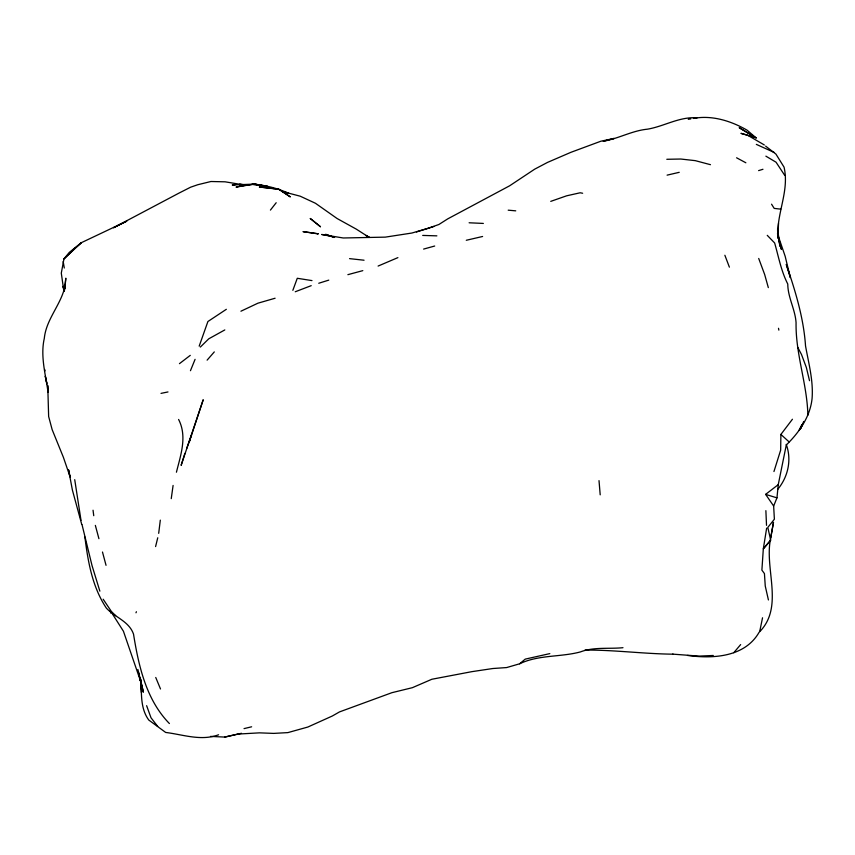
<?xml version="1.0" encoding="UTF-8"?>
<svg xmlns="http://www.w3.org/2000/svg" width="855" height="855" viewBox="0 0 855 855"><rect width="100%" height="100%" fill="white"/><g stroke="black" fill="none" stroke-linecap="round" stroke-linejoin="round"><path stroke-width="1.28" d="M141.93 686.394L141.919 688.724L140.092 678.165L143.341 691.941L140.092 678.165M792.435 419.239L780.893 434.436L780.658 450.125L773.946 471.543M778.531 223.379L777.858 238.171L777.58 229.674M770.686 537.966L773.486 522.32L770.227 540.563C764.936 570.456 784.035 607.766 759.08 632.326C744.791 657.249 712.814 658.959 687.495 655.432M64.937 288.082L65.824 278.185L64.243 291.448L65.386 284.255C62.03 303.899 46.256 318.402 44.3 338.388C40.238 356.204 45.625 374.447 48.03 392.124L47.752 385.541L48.639 416.481L52.144 429.605L63.398 457.318L70.142 476.983L68.656 470.036M768.421 599.954L765.257 586.038L764.434 573.577L761.891 570.125L763.323 548.803L770.74 540.36L767.801 527.428L774.384 519.199L773.647 506.032L776.96 497.856L778.253 484.646L786.279 445.028C799.136 432.395 810.23 416.813 812.09 398.387C813.436 380.539 808.627 363.257 805.528 345.88C803.615 317.761 795.342 290.935 786.279 264.43L790.319 277.554L785.179 256.329L777.462 233.682M777.986 228.093C779.45 207.53 788.898 188.025 784.056 167.142L775.934 154.092L765.642 146.13M158.688 533.338L160.312 520.139M171.246 498.657L173.095 485.448M766.657 528.101L763.323 548.803L770.227 540.563M759.817 631.011L762.542 617.78M176.429 472.216C180.683 455.052 187.395 436.499 178.599 419.452M155.589 546.569L157.748 537.774M184.872 453.407L181.132 465.344L203.212 399.745L192.14 433.207M189.757 440.411L189.073 442.58L191.734 434.415L186.604 448.651M292.848 290.326L297.284 278.281L311.99 280.6M135.988 612.789L136.383 611.731M199.183 346.147L207.904 321.523L226.34 309.307M190.451 370.707L195.079 359.346M802.15 424.882L800.675 428.505L803.7 421.494M801.295 425.897L799.201 430.343L801.979 424.785M777.687 489.413C788.064 476.94 791.922 459.83 786.226 444.365M270.426 210.084L276.186 202.731M733.761 652.728L740.654 644.585M207.113 360.147L214.295 351.907M200.327 347.077L208.759 338.815L224.812 329.923M210.522 736.401L224.758 737.074L237.968 734.071L259.503 732.853L273.707 733.398L287.889 732.607L307.843 727.039L332.296 716.02L339.51 711.905L391.9 692.689L412.367 687.687L431.871 679.255L471.885 671.656L492.875 668.514L506.652 667.563L519.648 663.79L525.216 659.13L549.818 653.615M773.647 506.032L765.631 494.372L778.253 484.646M179.454 363.653L190.27 355.359M116.857 225.977L179.037 193.08L190.686 187.17L197.751 184.733L210.961 181.506L225.1 181.816L244.754 185.086M115.756 226.586L113.512 227.761L126.797 221.146L81.3 242.713L69.287 252.407L63.965 258.862L61.293 273.13L63.879 291.17M519.648 663.79C538.415 654.706 560.442 657.26 580.342 651.938C593.787 646.754 608.867 649.116 622.985 647.695M240.928 311.209L257.943 303.183L275.096 298.235M397.896 257.622L378.102 266.065M295.253 291.758L311.209 285.666M550.748 201.374L566.587 195.827L580.16 192.781L582.64 193.251M416.428 232.004L433.998 226.436M318.755 283.251L328.769 280.13M758.609 170.615L762.959 169.279M423.61 249.083L434.693 246.026M347.878 274.669L362.809 270.64M244.038 728.62L251.627 726.793M667.092 175.147L679.233 172.325M466.285 240.276L482.605 236.482M224.758 737.074L241.473 733.291M161.007 393.375L167.986 391.943M218.581 734.776C201.107 741.317 183.184 734.616 165.667 732.446L148.759 720.028C140.423 708.635 141.535 694.239 141.15 680.911M688.275 119.305L690.808 118.877M693.341 118.45C711.841 114.88 731.164 120.961 747.099 130.184L756.269 138.018L739.18 127.684L756.087 137.847L740.943 133.348L747.516 135.165L764.317 144.955M697.146 117.808C679.426 116.504 664.324 126.316 647.47 129.18C632.059 130.644 618.486 138.681 603.235 141.246L614.147 138.414L600.883 141.214L570.905 152.318L547.521 162.407L534.728 169.14L509.644 185.792L447.742 218.869L438.936 224.47L428.483 228.178L411.918 233.03L385.306 237.134L343.229 237.979L321.726 234.473L331.28 236.311M713.284 655.475L699.027 656.106L672.671 654.128M666.804 159.287L680.783 159.03L695.297 160.655L710.473 164.684M673.099 654.182C643.676 653.861 614.478 649.907 585.034 650.057M422.701 235.424L436.873 235.852M469.117 222.781L483.353 223.433M234.879 185.118L232.218 184.969L254.876 184.092L267.284 186.208L252.332 184.37L236.055 187.117L246.208 184.755L239.635 186.176L254.876 184.092L259.311 185.065M508.201 210.18L515.736 210.843M349.556 258.638L364.059 260.219M780.765 209.144L774.192 208.396L771.552 204.185M239.742 184.017L245.962 185.054M262.207 186.016L254.876 184.092L252.332 184.37C264.997 184.958 277.298 188.186 288.83 193.337L282.107 191.435L300.212 196.201L315.431 203.255L337.094 218.517L356.3 229.14L368.89 237.209M260.412 185.311L262.955 186.016M765.631 494.372L776.96 497.856M334.027 237.466L325.627 234.323L334.594 237.444M756.333 144.377L774.235 152.479M369.339 237.198L365.929 235.424L369.104 237.476M736.583 157.79L745.859 162.781M765.877 156.155L776.062 162.215L784.655 175.254M84.891 537.004C87.98 561.778 92.308 586.968 106.426 608.204C115.104 617.428 129.052 621.264 133.519 634.111C138.649 665.981 146.152 699.721 169.397 723.533M780.893 434.436L789.047 441.875M115.628 615.728L111.3 611.346L103.177 599.227M767.256 235.339L774.641 242.97C778.616 256.853 781.139 271.056 787.765 284.031C787.85 297.519 795.203 309.318 796.069 322.73C795.513 354.216 807.163 383.916 807.879 415.209M157.694 726.419L151.004 717.762L146.622 705.674M112.411 613.911L123.43 631.236L141.417 683.669L140.338 678.763M797.736 347.333L801.488 354.462L806.372 367.565L809.525 380.699M155.738 677.47L160.505 688.98M758.706 258.456L764.648 274.466L768.324 287.611M724.869 255.26L729.39 267.155M99.864 591.158L92.03 565.593L82.027 524.639M110.252 610.908L110.904 613.195M95.354 525.398L98.924 538.693M102.482 552.02L106.041 565.326M778.595 238.47L781.449 249.446L778.51 238.192L779.963 246.293L777.558 228.787M47.004 384.013L45.272 376.264L46.715 382.719M44.706 369.478L45.048 370.867M81.749 524.457L72.408 490.129L68.646 470.132M64.264 291.063L63.11 286.286L64.253 291.277M137.901 669.476L140.968 682.611L140.338 677.972M138.628 672.618L140.968 682.611M81.011 520.385L74.727 479.666M778.51 328.288L778.852 330.126M63.184 261.502L64.285 268.021M140.306 678.165L141.503 688.19L141.086 681.499M93.045 510.221L93.74 515.693M140.273 678.197L141.503 689.269M599.013 480.628L600.199 494.831M141.054 681.029L141.513 692.678L141.118 681.296M765.877 510.649L766.518 525.344M75.037 248.26L63.965 258.862L81.3 242.713L75.037 248.26M273.792 188.57L259.3 186.999L279.019 189.34L290.155 196.8L279.019 189.34L273.792 188.57M317.632 233.725L302.991 231.63L318.327 233.843L317.632 233.725M320.433 226.714L310.312 218.517L320.433 226.714"/></g></svg>
